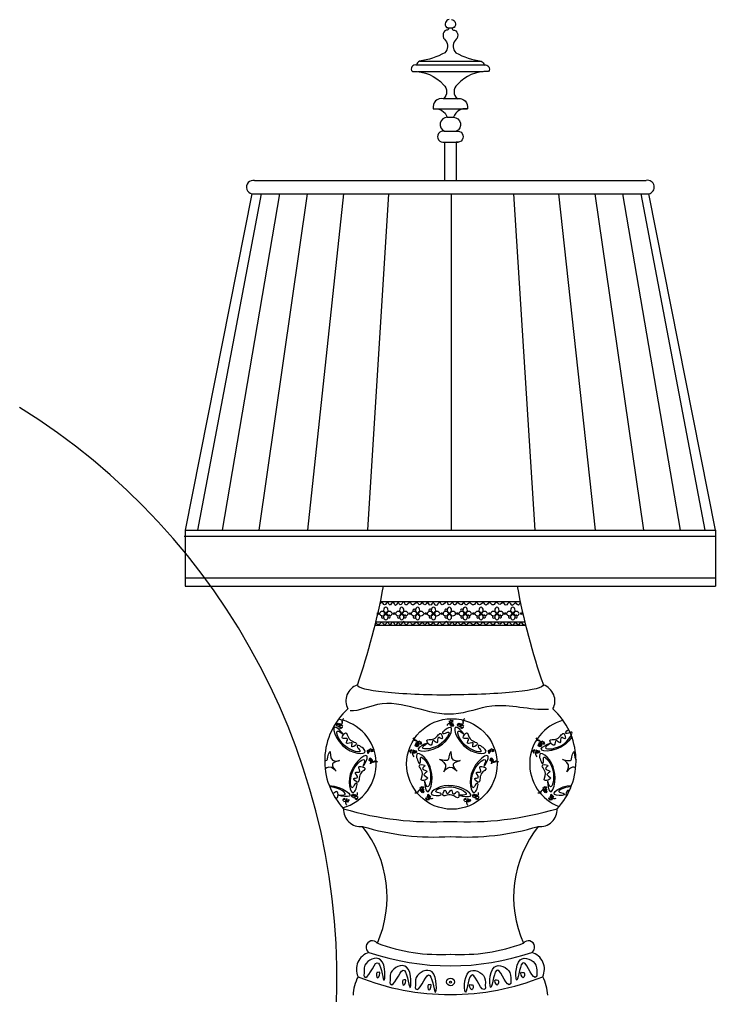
# Model space of a CAD drawing. Header units: inches. Extents: x 18.5 to 61, y 8.5 to 33.3.
# Drawn here: x 33.587 to 34.057, y 28.063 to 28.723 of the extents above; entities that cross this region are included whole.
import ezdxf

# ---------------------------------------------------------------- set-up
doc = ezdxf.new("R2010")
doc.units = ezdxf.units.IN
doc.header["$MEASUREMENT"] = 0
doc.layers.add('02', color=2, linetype='Continuous')
doc.layers.add('4', color=4, linetype='Continuous')

msp = doc.modelspace()

# ---------------------------------------------------------------- linework, layer by layer
at = {"layer": '02'}
for p, q in [((33.87664, 28.71714), (33.87998, 28.71714)), ((33.85491, 28.69202), (33.9023, 28.69202)), ((33.8577, 28.69458), (33.89892, 28.69458)), ((33.85611, 28.68746), (33.90051, 28.68746)), ((33.8734, 28.66925), (33.88523, 28.66925)), ((33.86763, 28.66241), (33.88988, 28.66241)), ((33.87615, 28.65668), (33.88047, 28.65668)), ((33.87427, 28.64729), (33.88387, 28.64729)), ((33.87427, 28.63978), (33.88387, 28.63978)), ((33.746, 28.61398), (34.01062, 28.61398)), ((33.7442, 28.60492), (33.69914, 28.37775)), ((33.75047, 28.60492), (33.70751, 28.37775)), ((33.76293, 28.60492), (33.72417, 28.37775)), ((33.7442, 28.60492), (34.01242, 28.60492)), ((33.78149, 28.60492), (33.74896, 28.37775)), ((33.80602, 28.60492), (33.78174, 28.37775)), ((33.83643, 28.60492), (33.82236, 28.37775)), ((33.87875, 28.60492), (33.8789, 28.37775)), ((33.92107, 28.60492), (33.93544, 28.37775)), ((33.95149, 28.60492), (33.97607, 28.37775)), ((33.97602, 28.60492), (34.00886, 28.37775)), ((33.99459, 28.60492), (34.03366, 28.37775)), ((34.00706, 28.60492), (34.05033, 28.37775)), ((34.05747, 28.37775), (34.01242, 28.60492)), ((33.69833, 28.37363), (34.05747, 28.37363)), ((33.69914, 28.37775), (33.69914, 28.33989)), ((33.69914, 28.37775), (34.05747, 28.37775)), ((34.05747, 28.37775), (34.05747, 28.33989)), ((33.69914, 28.34565), (34.05747, 28.34565)), ((33.69914, 28.33989), (34.05747, 28.33989)), ((33.92558, 28.3293), (33.83104, 28.3293)), ((33.92865, 28.31565), (33.82797, 28.31565)), ((33.92921, 28.31336), (33.82741, 28.31336))]:
    msp.add_line(p, q, dxfattribs=at)
for points in [[(33.87756, 28.72268, 0.619065), (33.87573, 28.71729, -1.583758), (33.87552, 28.71556, 0.560991), (33.87508, 28.7086, -0.369995), (33.87463, 28.70021, -0.087244), (33.85747, 28.69455, 0.239674), (33.85539, 28.69192, 0.764571), (33.85263, 28.68751, -0.230954), (33.87364, 28.67859, -0.450264), (33.87364, 28.6692, 0.549127), (33.86675, 28.66231, -0.369908), (33.87615, 28.65668, 0.78546), (33.87427, 28.64729, 1.223453), (33.87427, 28.63978), (33.87427, 28.61398)], [(33.87906, 28.72268, -0.619065), (33.88089, 28.71729, 1.583758), (33.88109, 28.71556, -0.560991), (33.88154, 28.7086, 0.369995), (33.88199, 28.70021, 0.087244), (33.89915, 28.69455, -0.239674), (33.90122, 28.69192, -0.764571), (33.90399, 28.68751, 0.230954), (33.88297, 28.67859, 0.450264), (33.88297, 28.6692, -0.549127), (33.88986, 28.66231, 0.369908), (33.88047, 28.65668, -0.78546), (33.88235, 28.64729, -1.223453), (33.88235, 28.63978), (33.88235, 28.61398)]]:
    msp.add_lwpolyline(points, format="xyb", dxfattribs=at)
for points in [[(33.87862, 28.24764), (33.88026, 28.2457), (33.8782, 28.24609), (33.87779, 28.24886), (33.87896, 28.24613)], [(33.87852, 28.24941), (33.88006, 28.24924), (33.87986, 28.24822), (33.87829, 28.24914), (33.87955, 28.24922), (33.87931, 28.24895)], [(33.80428, 28.24575), (33.80182, 28.24636), (33.80371, 28.24725), (33.80567, 28.24525), (33.80312, 28.24677)], [(33.8054, 28.24437), (33.80406, 28.24361), (33.80362, 28.24455), (33.80544, 28.24473), (33.80446, 28.24393), (33.80449, 28.24429)], [(33.88601, 28.24575), (33.88355, 28.24636), (33.88544, 28.24725), (33.8874, 28.24525), (33.88485, 28.24677)], [(33.88713, 28.24437), (33.8858, 28.24361), (33.88535, 28.24455), (33.88717, 28.24473), (33.88619, 28.24393), (33.88623, 28.24429)], [(33.85675, 28.23417), (33.85541, 28.23202), (33.85515, 28.23409), (33.85765, 28.23534), (33.85542, 28.23338)], [(33.8584, 28.23481), (33.85872, 28.2333), (33.85768, 28.23317), (33.85807, 28.23496), (33.85853, 28.23378), (33.8582, 28.23392)], [(33.93987, 28.23417), (33.93853, 28.23202), (33.93827, 28.23409), (33.94078, 28.23534), (33.93855, 28.23338)], [(33.94153, 28.23481), (33.94184, 28.2333), (33.94081, 28.23317), (33.9412, 28.23496), (33.94166, 28.23378), (33.94133, 28.23392)], [(33.82385, 28.2291), (33.82251, 28.22695), (33.82225, 28.22903), (33.82476, 28.23027), (33.82252, 28.22832)], [(33.8255, 28.22975), (33.82582, 28.22824), (33.82478, 28.22811), (33.82518, 28.22989), (33.82564, 28.22871), (33.82531, 28.22886)], [(33.85095, 28.22818), (33.85158, 28.22959), (33.8525, 28.22908), (33.85113, 28.22787), (33.85145, 28.2291), (33.85163, 28.22879)], [(33.85267, 28.22773), (33.85502, 28.22868), (33.85401, 28.22685), (33.85125, 28.22732), (33.8542, 28.22759)], [(33.90558, 28.2291), (33.90424, 28.22695), (33.90398, 28.22903), (33.90649, 28.23027), (33.90426, 28.22832)], [(33.90724, 28.22975), (33.90755, 28.22824), (33.90651, 28.22811), (33.90691, 28.22989), (33.90737, 28.22871), (33.90704, 28.22886)], [(33.93408, 28.22818), (33.93471, 28.22959), (33.93563, 28.22908), (33.93426, 28.22787), (33.93458, 28.2291), (33.93476, 28.22879)], [(33.93579, 28.22773), (33.93814, 28.22868), (33.93714, 28.22685), (33.93437, 28.22732), (33.93733, 28.22759)], [(33.82434, 28.22149), (33.82415, 28.22402), (33.82559, 28.2225), (33.82429, 28.22002), (33.82495, 28.22291)], [(33.90607, 28.22149), (33.90589, 28.22402), (33.90732, 28.2225), (33.90602, 28.22002), (33.90668, 28.22291)], [(33.85872, 28.20276), (33.86035, 28.20082), (33.8583, 28.20121), (33.85789, 28.20398), (33.85906, 28.20125)], [(33.85862, 28.20453), (33.86015, 28.20436), (33.85995, 28.20334), (33.85838, 28.20426), (33.85964, 28.20434), (33.8594, 28.20407)], [(33.94184, 28.20276), (33.94348, 28.20082), (33.94142, 28.20121), (33.94101, 28.20398), (33.94218, 28.20125)], [(33.94174, 28.20453), (33.94328, 28.20436), (33.94308, 28.20334), (33.9415, 28.20426), (33.94277, 28.20434), (33.94253, 28.20407)], [(33.80575, 28.19538), (33.80638, 28.19678), (33.8073, 28.19628), (33.80593, 28.19507), (33.80625, 28.19629), (33.80643, 28.19598)], [(33.80747, 28.19493), (33.80982, 28.19588), (33.80881, 28.19405), (33.80605, 28.19451), (33.809, 28.19478)], [(33.81455, 28.19774), (33.81209, 28.19835), (33.81398, 28.19924), (33.81594, 28.19724), (33.81339, 28.19876)], [(33.81568, 28.19636), (33.81434, 28.1956), (33.81389, 28.19654), (33.81571, 28.19672), (33.81473, 28.19592), (33.81477, 28.19628)], [(33.86262, 28.1954), (33.86148, 28.19643), (33.86224, 28.19715), (33.86297, 28.19547), (33.86191, 28.19616), (33.86226, 28.19623)], [(33.86358, 28.19689), (33.8634, 28.19942), (33.86483, 28.19789), (33.86354, 28.19541), (33.86419, 28.1983)], [(33.88748, 28.19538), (33.88811, 28.19678), (33.88903, 28.19628), (33.88766, 28.19507), (33.88799, 28.19629), (33.88817, 28.19598)], [(33.8892, 28.19493), (33.89155, 28.19588), (33.89054, 28.19405), (33.88778, 28.19451), (33.89073, 28.19478)], [(33.89629, 28.19774), (33.89382, 28.19835), (33.89572, 28.19924), (33.89768, 28.19724), (33.89513, 28.19876)], [(33.89741, 28.19636), (33.89607, 28.1956), (33.89562, 28.19654), (33.89744, 28.19672), (33.89646, 28.19592), (33.8965, 28.19628)], [(33.94575, 28.1954), (33.94461, 28.19643), (33.94537, 28.19715), (33.9461, 28.19547), (33.94503, 28.19616), (33.94538, 28.19623)], [(33.94671, 28.19689), (33.94653, 28.19942), (33.94796, 28.19789), (33.94666, 28.19541), (33.94732, 28.1983)]]:
    msp.add_lwpolyline(points, dxfattribs=at)
for centre, radius in [((33.82956, 28.3214), 0.000574), ((33.84028, 28.3214), 0.000574), ((33.85101, 28.3214), 0.000574), ((33.85395, 28.32362), 0.000899), ((33.86173, 28.3214), 0.000574), ((33.87246, 28.3214), 0.000574), ((33.88318, 28.3214), 0.000574), ((33.89391, 28.3214), 0.000574), ((33.90463, 28.3214), 0.000574), ((33.91536, 28.3214), 0.000574), ((33.9264, 28.3214), 0.000574), ((33.87935, 28.21982), 0.03058), ((33.80249, 28.24624), 0.00114), ((33.87956, 28.24597), 0.000831), ((33.88422, 28.24624), 0.00114), ((33.85455, 28.2281), 0.000831), ((33.85573, 28.23262), 0.00114), ((33.93767, 28.2281), 0.000831), ((33.93885, 28.23262), 0.00114), ((33.82421, 28.22335), 0.000476), ((33.90594, 28.22335), 0.000476), ((33.85965, 28.20109), 0.000831), ((33.94278, 28.20109), 0.000831), ((33.81276, 28.19823), 0.00114), ((33.86346, 28.19874), 0.000476), ((33.89108, 28.1953), 0.000831), ((33.89449, 28.19823), 0.00114), ((33.94658, 28.19874), 0.000476), ((33.87841, 28.07259), 0.0026), ((33.87841, 28.07238), 0.000651)]:
    msp.add_circle(centre, radius, dxfattribs=at)
for centre, radius, start, end in [((33.7451, 28.60945), 0.00461, 78.78151, 258.78151), ((34.01152, 28.60945), 0.00461, 281.21849, 101.21849), ((33.39232, 28.42079), 0.44815, 340.76695, 349.59992), ((34.3643, 28.42088), 0.44818, 190.41083, 199.24257), ((33.86468, 28.32362), 0.000899, 46.71573, 233.64888), ((33.8754, 28.32362), 0.000899, 46.71573, 233.64888), ((33.88613, 28.32362), 0.000899, 46.71573, 233.64888), ((33.83262, 28.31929), 0.000899, 136.71573, 323.64888), ((33.83695, 28.31941), 0.000899, 226.71573, 143.6299), ((33.84335, 28.31929), 0.000899, 136.71573, 323.64888), ((33.84768, 28.31941), 0.000899, 226.71573, 143.6299), ((33.85407, 28.31929), 0.000899, 136.71573, 323.64888), ((33.8648, 28.31929), 0.000899, 136.71573, 323.64888), ((33.87552, 28.31929), 0.000899, 136.71573, 323.64888), ((33.88625, 28.31929), 0.000899, 136.71573, 323.64888), ((33.89058, 28.31941), 0.000899, 226.71573, 143.6299), ((33.89697, 28.31929), 0.000899, 136.71573, 323.64888), ((33.9013, 28.31941), 0.000899, 226.71573, 143.6299), ((33.9077, 28.31929), 0.000899, 136.71573, 323.64888), ((33.91203, 28.31941), 0.000899, 226.71573, 143.6299), ((33.91842, 28.31929), 0.000899, 136.71573, 323.64888), ((33.92275, 28.31941), 0.000899, 226.71573, 143.6299), ((33.81903, 28.26236), 0.01138, 108.27269, 208.19726), ((33.9376, 28.26237), 0.01138, 331.81179, 71.73636), ((33.84068, 28.22188), 0.04728, 132.0606, 223.14359), ((33.91595, 28.22189), 0.04728, 316.86546, 47.94845), ((33.80223, 28.24823), 0.00315, 275.52572, 8.08603), ((33.79762, 28.21982), 0.03058, 284.96742, 80.52173), ((33.88396, 28.24823), 0.00315, 275.52572, 8.08603), ((33.96247, 28.21982), 0.03058, 105.20279, 249.70584), ((33.87882, 28.24442), 0.00315, 59.52572, 152.08603), ((33.85375, 28.23299), 0.00315, 347.52572, 80.08603), ((33.93688, 28.23299), 0.00315, 347.52572, 80.08603), ((33.85579, 28.22692), 0.00315, 131.52572, 224.08603), ((33.93891, 28.22692), 0.00315, 131.52572, 224.08603), ((33.82606, 28.22421), 0.00315, 203.52572, 296.08603), ((33.9078, 28.22421), 0.00315, 203.52572, 296.08603), ((33.85892, 28.19955), 0.00315, 59.52572, 152.08603), ((33.94204, 28.19955), 0.00315, 59.52572, 152.08603), ((33.81058, 28.19412), 0.00315, 131.52572, 224.08603), ((33.8125, 28.20022), 0.00315, 275.52572, 8.08603), ((33.86531, 28.19961), 0.00315, 203.52572, 296.08603), ((33.89232, 28.19412), 0.00315, 131.52572, 224.08603), ((33.89424, 28.20022), 0.00315, 275.52572, 8.08603), ((33.94844, 28.19961), 0.00315, 203.52572, 296.08603), ((33.81754, 28.18896), 0.01138, 176.99782, 276.92239), ((33.86693, 28.39493), 0.21417, 253.52266, 273.05591), ((33.88968, 28.39493), 0.21417, 266.95163, 286.48494), ((33.9391, 28.18896), 0.01138, 263.08666, 3.01123), ((33.86713, 28.33586), 0.16538, 253.04955, 273.89029), ((33.75879, 28.1299), 0.07678, 336.06846, 38.46287), ((33.88949, 28.33586), 0.16538, 266.11692, 286.95774), ((33.99785, 28.12992), 0.07678, 141.54304, 203.93853), ((33.8256, 28.09612), 0.00427, 38.02357, 237.42324), ((33.87058, 28.20868), 0.11754, 249.2655, 273.76255), ((33.88605, 28.20868), 0.11754, 266.2465, 290.74355), ((33.93104, 28.09613), 0.00427, 302.58581, 141.98548), ((33.82657, 28.08119), 0.01179, 106.079, 205.63008), ((33.87826, 28.25471), 0.17125, 251.28068, 288.77073), ((33.93008, 28.0812), 0.01179, 334.37897, 73.93005), ((33.84272, 28.06208), 0.03023, 152.40473, 177.0911), ((33.87661, 28.22482), 0.16063, 247.80742, 270.6031), ((33.88002, 28.22482), 0.16063, 269.40595, 292.20163), ((33.91393, 28.06209), 0.03023, 2.91795, 27.60432)]:
    msp.add_arc(centre, radius, start, end, dxfattribs=at)
at = {"layer": '02', "extrusion": (0, 0, -1)}
for centre, major_axis in [((33.83254, 28.3214), (0.00207, 0)), ((33.83473, 28.32358), (0, -0.00207)), ((33.83473, 28.31922), (0, 0.00207)), ((33.83691, 28.3214), (-0.00207, 0)), ((33.84327, 28.3214), (0.00207, 0)), ((33.84545, 28.32358), (0, -0.00207)), ((33.84545, 28.31922), (0, 0.00207)), ((33.84764, 28.3214), (-0.00207, 0)), ((33.85399, 28.3214), (0.00207, 0)), ((33.85618, 28.32358), (0, -0.00207)), ((33.85618, 28.31922), (0, 0.00207)), ((33.85836, 28.3214), (-0.00207, 0)), ((33.86472, 28.3214), (0.00207, 0)), ((33.8669, 28.32358), (0, -0.00207)), ((33.8669, 28.31922), (0, 0.00207)), ((33.86909, 28.3214), (-0.00207, 0)), ((33.87544, 28.3214), (0.00207, 0)), ((33.87763, 28.32358), (0, -0.00207)), ((33.87763, 28.31922), (0, 0.00207)), ((33.87981, 28.3214), (-0.00207, 0)), ((33.88617, 28.3214), (0.00207, 0)), ((33.88835, 28.32358), (0, -0.00207)), ((33.88835, 28.31922), (0, 0.00207)), ((33.89054, 28.3214), (-0.00207, 0)), ((33.89689, 28.3214), (0.00207, 0)), ((33.89908, 28.32358), (0, -0.00207)), ((33.89908, 28.31922), (0, 0.00207)), ((33.90126, 28.3214), (-0.00207, 0)), ((33.90762, 28.3214), (0.00207, 0)), ((33.9098, 28.32358), (0, -0.00207)), ((33.9098, 28.31922), (0, 0.00207)), ((33.91199, 28.3214), (-0.00207, 0)), ((33.91834, 28.3214), (0.00207, 0)), ((33.92053, 28.32358), (0, -0.00207)), ((33.92053, 28.31922), (0, 0.00207)), ((33.92271, 28.3214), (-0.00207, 0))]:
    msp.add_ellipse(centre, major_axis=major_axis, ratio=0.722232, dxfattribs=at)
at = {"layer": '02'}
msp.add_ellipse((33.87797, 28.27319), major_axis=(-0.06251, 0.00001), ratio=0.106029, start_param=0.005767, end_param=1.576564, dxfattribs=at)
at = {"layer": '02', "extrusion": (0, 0, -1)}
msp.add_ellipse((33.87865, 28.27319), major_axis=(0.06251, 0.00002), ratio=0.106029, start_param=0.005767, end_param=1.576564, dxfattribs=at)
at = {"layer": '02'}
for points, knots in [([(33.92567, 28.32886), (33.92523, 28.32839), (33.92424, 28.32567), (33.92226, 28.33046), (33.92008, 28.32506), (33.91811, 28.3307), (33.9159, 28.32528), (33.91402, 28.33071), (33.91168, 28.32602), (33.90936, 28.33057), (33.90737, 28.32546), (33.90453, 28.33049), (33.90235, 28.32566), (33.90079, 28.33043), (33.89796, 28.32548), (33.89599, 28.33032), (33.89396, 28.32559), (33.89126, 28.33018), (33.88884, 28.32583), (33.88739, 28.33036), (33.88542, 28.32558), (33.88319, 28.33038), (33.88102, 28.32584), (33.87985, 28.33018), (33.87735, 28.32546), (33.87589, 28.33161), (33.87288, 28.32528), (33.87116, 28.33064), (33.86862, 28.32498), (33.86688, 28.33039), (33.86466, 28.32538), (33.86303, 28.33057), (33.861, 28.32564), (33.85942, 28.33052), (33.85734, 28.3258), (33.85585, 28.33049), (33.85278, 28.32544), (33.85111, 28.33056), (33.84812, 28.32526), (33.84695, 28.33131), (33.84462, 28.32574), (33.843, 28.33019), (33.841, 28.32505), (33.83989, 28.33112), (33.8372, 28.32557), (33.83619, 28.33017), (33.83374, 28.3259), (33.8323, 28.32976), (33.83122, 28.32835), (33.83073, 28.32783)], [4.121665, 4.121665, 4.121665, 4.121665, 6.738991, 9.7955, 13.243282, 16.672249, 19.981768, 23.410768, 26.646647, 29.882526, 33.192077, 37.205811, 40.401497, 43.069595, 47.083386, 50.139895, 53.196403, 57.133194, 60.273127, 62.941225, 65.997734, 69.384473, 72.472561, 74.770909, 78.006788, 81.316088, 85.84626, 88.514359, 92.499667, 95.545537, 98.741173, 101.787043, 104.843551, 107.635603, 110.831289, 113.245887, 117.58377, 120.375776, 124.316553, 127.404218, 131.104375, 133.388755, 136.564138, 139.651765, 143.386788, 145.577446, 148.872612, 151.540757, 153.711077, 153.711077, 153.711077, 153.711077]), ([(33.92812, 28.31362), (33.92715, 28.31391), (33.926, 28.31756), (33.92434, 28.31212), (33.92226, 28.31714), (33.92008, 28.31173), (33.91811, 28.31738), (33.9159, 28.31195), (33.91402, 28.31739), (33.91168, 28.31269), (33.90936, 28.31725), (33.90737, 28.31214), (33.90453, 28.31717), (33.90235, 28.31233), (33.90079, 28.3171), (33.89796, 28.31216), (33.89599, 28.31699), (33.89396, 28.31227), (33.89126, 28.31686), (33.88884, 28.3125), (33.88739, 28.31703), (33.88542, 28.31225), (33.88319, 28.31706), (33.88102, 28.31252), (33.87985, 28.31686), (33.87735, 28.31214), (33.87589, 28.31829), (33.87288, 28.31196), (33.87116, 28.31731), (33.86862, 28.31166), (33.86688, 28.31706), (33.86466, 28.31206), (33.86303, 28.31724), (33.861, 28.31232), (33.85942, 28.3172), (33.85734, 28.31247), (33.85585, 28.31717), (33.85278, 28.31212), (33.85111, 28.31724), (33.84812, 28.31194), (33.84695, 28.31799), (33.84462, 28.31242), (33.843, 28.31687), (33.841, 28.31173), (33.83989, 28.31779), (33.8372, 28.31225), (33.83619, 28.31684), (33.83374, 28.31258), (33.8321, 28.31699), (33.82999, 28.31271), (33.82859, 28.31465), (33.82785, 28.31518)], [0, 0, 0, 0, 3.682657, 6.738991, 9.7955, 13.243282, 16.672249, 19.981768, 23.410768, 26.646647, 29.882526, 33.192077, 37.205811, 40.401497, 43.069595, 47.083386, 50.139895, 53.196403, 57.133194, 60.273127, 62.941225, 65.997734, 69.384473, 72.472561, 74.770909, 78.006788, 81.316088, 85.84626, 88.514359, 92.499667, 95.545537, 98.741173, 101.787043, 104.843551, 107.635603, 110.831289, 113.245887, 117.58377, 120.375776, 124.316553, 127.404218, 131.104375, 133.388755, 136.564138, 139.651765, 143.386788, 145.577446, 148.872612, 151.540757, 154.879475, 157.841353, 157.841353, 157.841353, 157.841353]), ([(33.96039, 28.23804), (33.95931, 28.23632), (33.95148, 28.22695), (33.93144, 28.2278), (33.94851, 28.23525), (33.93849, 28.2292), (33.9558, 28.22942), (33.96322, 28.24402), (33.9576, 28.24022), (33.95651, 28.24036), (33.95527, 28.24053), (33.95661, 28.24198), (33.9582, 28.24311)], [18.009502, 18.009502, 18.009502, 18.009502, 22.910034, 43.818434, 51.62352, 56.221667, 70.016163, 84.641707, 89.049683, 89.049683, 89.049683, 94.055409, 94.055409, 94.055409, 94.055409]), ([(33.7934, 28.22217), (33.79447, 28.22211), (33.79531, 28.22231), (33.79527, 28.2231), (33.79518, 28.22494), (33.79823, 28.2322), (33.79603, 28.22053), (33.80682, 28.2227), (33.79528, 28.22082), (33.80402, 28.21198), (33.7975, 28.21903), (33.79438, 28.217), (33.79371, 28.21641)], [68.793632, 68.793632, 68.793632, 68.793632, 71.959089, 71.959089, 71.959089, 79.310731, 87.419479, 93.658515, 100.464035, 107.651001, 115.27241, 117.999342, 117.999342, 117.999342, 117.999342]), ([(33.96301, 28.21724), (33.96233, 28.21754), (33.95939, 28.21829), (33.9552, 28.21183), (33.96076, 28.22035), (33.94935, 28.22468), (33.96022, 28.22107), (33.96013, 28.2231), (33.96004, 28.22494), (33.96301, 28.23201), (33.9616, 28.22431), (33.96323, 28.22269)], [41.170284, 41.170284, 41.170284, 41.170284, 43.313321, 49.95782, 56.45401, 63.813277, 71.959089, 71.959089, 71.959089, 79.310731, 87.015777, 87.015777, 87.015777, 87.015777]), ([(33.7964, 28.2053), (33.80553, 28.20503), (33.81748, 28.19525), (33.79985, 28.19912), (33.8115, 28.19814), (33.80335, 28.20391), (33.79704, 28.20439), (33.79675, 28.2044)], [23.932136, 23.932136, 23.932136, 23.932136, 43.818434, 51.62352, 56.221667, 70.016163, 70.684147, 70.684147, 70.684147, 70.684147]), ([(33.95988, 28.2044), (33.9545, 28.20414), (33.94836, 28.20066), (33.95442, 28.20045), (33.95523, 28.19969), (33.95652, 28.19847), (33.94214, 28.19758), (33.9527, 28.20502), (33.9601, 28.2053), (33.96023, 28.2053)], [72.014953, 72.014953, 72.014953, 72.014953, 84.641707, 89.049683, 89.049683, 89.049683, 96.156773, 111.959717, 112.237859, 112.237859, 112.237859, 112.237859]), ([(33.95848, 28.20123), (33.95832, 28.20164), (33.95766, 28.20318), (33.95591, 28.19912), (33.95662, 28.19846), (33.95699, 28.1984)], [19.31969, 19.31969, 19.31969, 19.31969, 20.758517, 25.26723, 27.289635, 27.289635, 27.289635, 27.289635]), ([(33.80016, 28.19752), (33.80103, 28.19695), (33.80201, 28.19637), (33.80227, 28.19796), (33.80234, 28.19837), (33.80251, 28.19934), (33.80201, 28.20276), (33.79971, 28.19995), (33.79895, 28.19966)], [36.227207, 36.227207, 36.227207, 36.227207, 39.683363, 41.373043, 41.373043, 41.373043, 45.314462, 49.018481, 49.018481, 49.018481, 49.018481])]:
    msp.add_open_spline(points, degree=3, knots=knots, dxfattribs=at)
for points, start_tangent, end_tangent in [([(33.94454, 28.25672), (33.90626, 28.25891), (33.88053, 28.25344), (33.82911, 28.26), (33.8105, 28.25562)], (-0.997701, -0.067777), (-0.999185, 0.040355)), ([(33.80632, 28.25031), (33.80514, 28.24935), (33.80513, 28.24737), (33.80255, 28.24513)], (-0.450164, -0.892946), (-0.964058, -0.265692)), ([(33.88805, 28.25031), (33.88688, 28.24935), (33.88686, 28.24737), (33.88428, 28.24513)], (-0.450164, -0.892946), (-0.964058, -0.265692)), ([(33.81531, 28.23184), (33.82013, 28.22955), (33.80828, 28.23003), (33.8016, 28.24422), (33.80569, 28.24002), (33.80282, 28.24193), (33.80672, 28.23235), (33.8172, 28.22913), (33.81531, 28.23184)], (-0.184153, 0.982898), (-0.184153, 0.982898)), ([(33.87338, 28.24036), (33.87705, 28.24424), (33.87293, 28.23312), (33.85738, 28.23115), (33.86263, 28.23374), (33.85992, 28.2316), (33.87024, 28.23235), (33.87655, 28.24132), (33.87338, 28.24036)], (-0.991698, 0.128592), (-0.991698, 0.128592)), ([(33.86292, 28.23439), (33.86525, 28.23258), (33.86679, 28.23563), (33.86927, 28.23414), (33.8703, 28.23781), (33.87259, 28.2368), (33.87211, 28.24014), (33.86713, 28.23685), (33.86246, 28.23557), (33.86292, 28.23439)], (0.43972, -0.898135), (0.43972, -0.898135)), ([(33.89704, 28.23184), (33.90186, 28.22955), (33.89002, 28.23003), (33.88334, 28.24422), (33.88742, 28.24002), (33.88455, 28.24193), (33.88845, 28.23235), (33.89893, 28.22913), (33.89704, 28.23184)], (-0.184153, 0.982898), (-0.184153, 0.982898)), ([(33.94604, 28.23439), (33.94838, 28.23258), (33.94992, 28.23563), (33.9524, 28.23414), (33.95342, 28.23781), (33.95572, 28.2368), (33.95524, 28.24014), (33.95026, 28.23685), (33.94558, 28.23557), (33.94604, 28.23439)], (0.43972, -0.898135), (0.43972, -0.898135)), ([(33.8064, 28.23995), (33.8054, 28.23717), (33.80877, 28.23665), (33.80813, 28.23383), (33.81192, 28.23399), (33.81167, 28.23149), (33.81471, 28.23299), (33.81004, 28.2367), (33.80738, 28.24075), (33.8064, 28.23995)], (-0.718296, -0.695738), (-0.718296, -0.695738)), ([(33.85304, 28.23752), (33.85359, 28.23611), (33.85547, 28.23547), (33.8568, 28.23233)], (0.710134, -0.704067), (-0.045222, -0.998977)), ([(33.88813, 28.23995), (33.88713, 28.23717), (33.8905, 28.23665), (33.88986, 28.23383), (33.89366, 28.23399), (33.89341, 28.23149), (33.89644, 28.23299), (33.89177, 28.2367), (33.88911, 28.24075), (33.88813, 28.23995)], (-0.718296, -0.695738), (-0.718296, -0.695738)), ([(33.93616, 28.23752), (33.93671, 28.23611), (33.9386, 28.23547), (33.93993, 28.23233)], (0.710134, -0.704067), (-0.045222, -0.998977)), ([(33.81452, 28.20671), (33.81383, 28.20142), (33.81062, 28.21283), (33.82205, 28.22357), (33.81932, 28.21839), (33.82025, 28.22171), (33.81235, 28.21504), (33.81252, 28.20407), (33.81452, 28.20671)], (0.877885, 0.478872), (0.877885, 0.478872)), ([(33.85797, 28.22049), (33.85542, 28.22518), (33.86472, 28.21783), (33.86178, 28.20243), (33.86095, 28.20822), (33.86214, 28.20499), (33.86462, 28.21503), (33.85803, 28.2238), (33.85797, 28.22049)], (-0.42875, -0.903423), (-0.42875, -0.903423)), ([(33.877, 28.2231), (33.87877, 28.22832), (33.88038, 28.22246), (33.88504, 28.22206), (33.88046, 28.21981), (33.88287, 28.21499), (33.8778, 28.21764), (33.87387, 28.21459), (33.87499, 28.21933), (33.87089, 28.22302), (33.877, 28.2231)], (-0.047588, 0.998867), (-0.047588, 0.998867)), ([(33.89625, 28.20671), (33.89556, 28.20142), (33.89236, 28.21283), (33.90378, 28.22357), (33.90106, 28.21839), (33.90199, 28.22171), (33.89408, 28.21504), (33.89425, 28.20407), (33.89625, 28.20671)], (0.877885, 0.478872), (0.877885, 0.478872)), ([(33.94109, 28.22049), (33.93854, 28.22518), (33.94784, 28.21783), (33.94491, 28.20243), (33.94407, 28.20822), (33.94527, 28.20499), (33.94775, 28.21503), (33.94116, 28.2238), (33.94109, 28.22049)], (-0.42875, -0.903423), (-0.42875, -0.903423)), ([(33.82931, 28.22096), (33.82803, 28.22179), (33.82613, 28.22119), (33.82321, 28.22295)], (-0.98835, 0.152196), (-0.550598, 0.83477)), ([(33.91104, 28.22096), (33.90976, 28.22179), (33.90787, 28.22119), (33.90494, 28.22295)], (-0.98835, 0.152196), (-0.550598, 0.83477)), ([(33.81948, 28.21769), (33.81652, 28.21778), (33.81707, 28.21441), (33.81419, 28.21415), (33.81551, 28.21059), (33.81306, 28.21006), (33.81542, 28.20763), (33.81751, 28.21322), (33.82054, 28.217), (33.81948, 28.21769)], (-0.883652, 0.468145), (-0.883652, 0.468145)), ([(33.86041, 28.2087), (33.86286, 28.21036), (33.86043, 28.21276), (33.86261, 28.21466), (33.85945, 28.21677), (33.86112, 28.21864), (33.85778, 28.21921), (33.85938, 28.21346), (33.85915, 28.20862), (33.86041, 28.2087)], (0.990058, 0.14066), (0.990058, 0.14066)), ([(33.90121, 28.21769), (33.89825, 28.21778), (33.8988, 28.21441), (33.89592, 28.21415), (33.89724, 28.21059), (33.89479, 28.21006), (33.89715, 28.20763), (33.89924, 28.21322), (33.90227, 28.217), (33.90121, 28.21769)], (-0.883652, 0.468145), (-0.883652, 0.468145)), ([(33.94354, 28.2087), (33.94598, 28.21036), (33.94356, 28.21276), (33.94574, 28.21466), (33.94257, 28.21677), (33.94424, 28.21864), (33.94091, 28.21921), (33.94251, 28.21346), (33.94227, 28.20862), (33.94354, 28.2087)], (0.990058, 0.14066), (0.990058, 0.14066)), ([(33.85438, 28.20027), (33.8559, 28.20035), (33.85708, 28.20195), (33.86049, 28.20224)], (0.889051, 0.457809), (0.936109, -0.35171)), ([(33.8721, 28.19969), (33.86686, 28.19871), (33.87672, 28.20529), (33.89046, 28.19774), (33.88469, 28.19873), (33.88814, 28.19887), (33.87935, 28.20433), (33.86898, 28.20078), (33.8721, 28.19969)], (0.726715, -0.686939), (0.726715, -0.686939)), ([(33.88408, 28.19837), (33.88325, 28.20121), (33.88022, 28.19965), (33.87908, 28.20231), (33.8761, 28.19995), (33.87484, 28.20212), (33.87326, 28.19912), (33.87922, 28.19886), (33.88375, 28.19715), (33.88408, 28.19837)], (0.172169, 0.985067), (0.172169, 0.985067)), ([(33.93751, 28.20027), (33.93902, 28.20035), (33.94021, 28.20195), (33.94361, 28.20224)], (0.889051, 0.457809), (0.936109, -0.35171)), ([(33.81991, 28.07693), (33.82057, 28.08388), (33.8312, 28.08756), (33.83337, 28.0739), (33.82881, 28.08561), (33.82013, 28.07628), (33.81991, 28.07693)], (0.164466, 0.986383), (0.164466, 0.986383)), ([(33.93679, 28.07693), (33.93614, 28.08388), (33.92551, 28.08756), (33.92334, 28.0739), (33.92789, 28.08561), (33.93657, 28.07628), (33.93679, 28.07693)], (-0.164466, 0.986383), (-0.164466, 0.986383)), ([(33.83749, 28.07194), (33.83815, 28.07889), (33.84878, 28.08257), (33.85095, 28.06891), (33.84639, 28.08062), (33.83771, 28.07129), (33.83749, 28.07194)], (0.164466, 0.986383), (0.164466, 0.986383)), ([(33.91921, 28.07194), (33.91856, 28.07889), (33.90793, 28.08257), (33.90576, 28.06891), (33.91031, 28.08062), (33.91899, 28.07129), (33.91921, 28.07194)], (-0.164466, 0.986383), (-0.164466, 0.986383)), ([(33.82881, 28.0791), (33.82925, 28.07541), (33.83033, 28.0791), (33.82881, 28.07889)], (-0.808853, -0.588011), (-0.857588, 0.514338)), ([(33.85464, 28.06869), (33.85529, 28.07563), (33.86593, 28.07932), (33.8681, 28.06565), (33.86354, 28.07737), (33.85486, 28.06804), (33.85464, 28.06869)], (0.164466, 0.986383), (0.164466, 0.986383)), ([(33.90207, 28.06869), (33.90142, 28.07563), (33.89078, 28.07932), (33.88861, 28.06565), (33.89317, 28.07737), (33.90185, 28.06804), (33.90207, 28.06869)], (-0.164466, 0.986383), (-0.164466, 0.986383)), ([(33.92789, 28.0791), (33.92746, 28.07541), (33.92637, 28.0791), (33.92789, 28.07889)], (0.808853, -0.588011), (0.857588, 0.514338)), ([(33.84639, 28.07411), (33.84683, 28.07042), (33.84791, 28.07411), (33.84639, 28.0739)], (-0.808853, -0.588011), (-0.857588, 0.514338)), ([(33.86354, 28.07086), (33.86397, 28.06717), (33.86506, 28.07086), (33.86354, 28.07064)], (-0.808853, -0.588011), (-0.857588, 0.514338)), ([(33.89317, 28.07086), (33.89273, 28.06717), (33.89165, 28.07086), (33.89317, 28.07064)], (0.808853, -0.588011), (0.857588, 0.514338)), ([(33.91031, 28.07411), (33.90988, 28.07042), (33.90879, 28.07411), (33.91031, 28.0739)], (0.808853, -0.588011), (0.857588, 0.514338))]:
    msp.add_spline(points, degree=3, dxfattribs=dict(at, start_tangent=start_tangent, end_tangent=end_tangent))
at = {"layer": '4'}
msp.add_lwpolyline([(33.80118, 28.05235, 0.272598), (33.58717, 28.46072)], format="xyb", dxfattribs=at)

doc.saveas('drawing.dxf')
